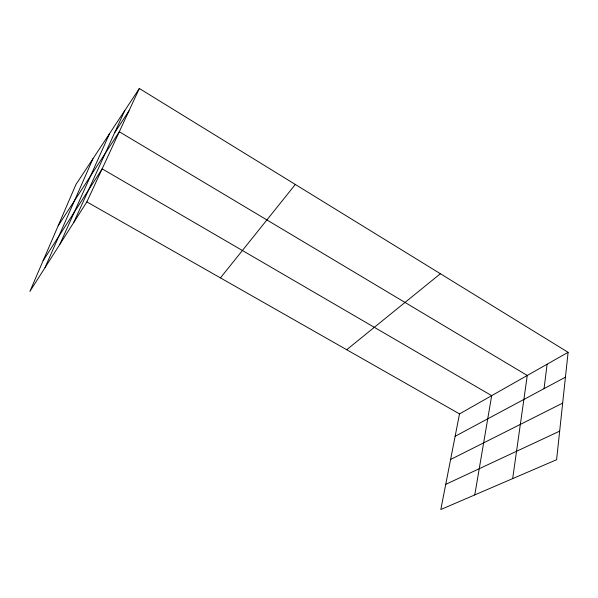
<?xml version="1.0" encoding="UTF-8"?>
<svg xmlns="http://www.w3.org/2000/svg" width="598" height="598" viewBox="0 0 598 598"><rect width="100%" height="100%" fill="white"/><g stroke="black" fill="none" stroke-linecap="round" stroke-linejoin="round"><path stroke-width="0.9" d="M568.1 352.304L556.603 459.713L440.816 509.518L459.511 413.906L568.1 352.304L139.327 88.482L75.916 184.55L29.9 291.405L86.852 201.892L139.327 88.482M544.053 388.633L547.11 364.212M512.673 478.609L527.264 375.469L119.301 131.754L58.156 225.797M474.775 494.912L491.683 395.652L102.146 168.838L43.131 260.676M45.007 267.657L92.974 158.709M59.86 244.313L109.576 133.556M73.629 222.665L124.818 110.458M114.704 132.636L128.989 110.824M220.445 277.891L295.322 184.468M346.705 349.725L440.39 273.727M455.138 436.286L565.439 377.174M450.6 459.481L562.658 403.127M445.734 484.358L559.661 431.158M86.852 201.892L459.511 413.906"/></g></svg>
